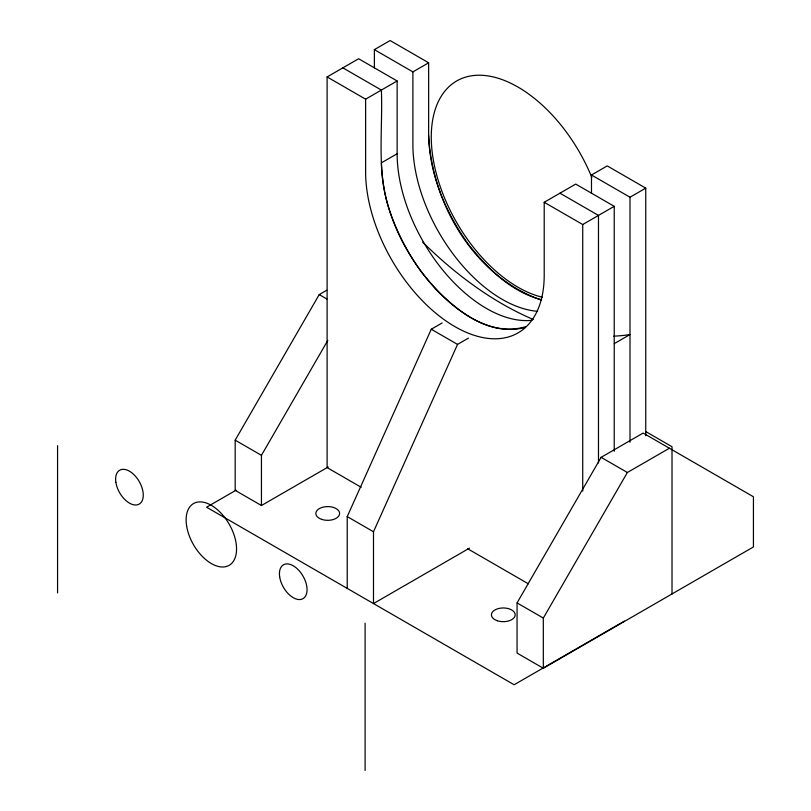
<?xml version="1.0" encoding="UTF-8"?>
<svg xmlns="http://www.w3.org/2000/svg" width="811" height="811" viewBox="0 0 811 811"><rect width="100%" height="100%" fill="white"/><g stroke="black" fill="none" stroke-linecap="round" stroke-linejoin="round"><path stroke-width="1.22" d="M347.23 588.401L347.23 516.597L431.27 329.236L442.137 322.96M469.427 548.175L373.496 603.566L373.496 531.763L457.536 344.401L468.403 338.126M328.202 466.974L261.446 505.517L235.18 490.351L235.18 440.16L319.22 294.596L326.762 290.247M261.446 505.517L261.446 455.326L327.796 340.407M517.063 602.908L601.103 457.343L643.123 433.074L753.429 496.768L753.429 546.949L543.319 668.254L517.063 653.088L517.063 602.908L543.319 618.073L543.319 668.254M543.319 618.073L627.369 472.499L669.389 448.24M361.189 487.279L327.107 467.602L327.107 76.944L358.624 58.747L397.137 80.978L397.137 153.766A126.283 72.909 60 0 0 442.238 269.404A126.283 72.909 60 0 0 531.986 320.304M374.378 67.84L374.378 49.643L390.132 40.55L428.644 62.782L428.644 135.569C432.03 204.23 474.536 276.652 541.322 300.08M327.107 76.944L365.619 99.175L397.137 80.978M374.378 49.643L412.89 71.885L428.644 62.782M397.137 153.766L381.373 162.859C382.488 210.88 405.338 256.681 437.798 291.311C459.999 313.695 491.669 336.2 524.829 327.522M365.619 99.175L365.619 171.962A126.283 72.909 60 0 0 454.91 326.62A126.283 72.909 60 0 0 544.211 275.071L544.211 202.284L575.719 184.087L614.231 206.329L614.231 451.342M591.483 193.19L591.483 174.994L607.236 165.89L645.749 188.132L645.749 435.679M544.211 202.284L582.724 224.515L614.231 206.329M591.483 174.994L629.995 197.225L645.749 188.132M236.082 490.179L206.592 507.21L514.133 684.758L624.44 621.074M614.231 343.651L629.995 334.558A335.744 193.849 60 0 1 613.714 336.139M525.477 326.782C483.883 338.653 445.634 302.29 421.801 272.506C406.798 251.826 395.069 228.915 387.648 204.433C376.963 167.238 382.914 128.148 381.373 90.082L342.86 67.84M541.312 299.644C511.224 291.96 487.928 268.796 469.082 245.216C445.999 213.313 429.566 175.369 428.644 135.569M559.965 193.19L598.477 215.422L598.477 462.969M645.749 431.564L672.015 446.729L672.015 593.956M431.27 329.236L457.536 344.401M319.22 294.596L326.884 299.016M601.103 457.343L627.369 472.499M467.694 548.773L528.397 583.829M235.18 440.16L261.446 455.326M347.23 516.597L373.496 531.763M629.995 197.225L629.995 442.248M582.724 224.515L582.724 491.071M412.89 71.885L412.89 144.662A126.283 72.909 60 0 0 537.612 311.323M365.102 623.223L365.102 770.45M57.571 445.665L57.571 592.892M542.356 297.242A122.573 70.77 60 0 1 437.261 177.102A122.573 70.77 60 0 1 479.281 75.23A122.573 70.77 60 0 1 591.797 177.386M533.263 319.463A335.744 193.849 60 0 1 422.683 242.154M279.673 576.915A19.545 11.283 60 0 0 302.29 599.015A19.545 11.283 60 0 0 297.759 569.261A19.545 11.283 60 0 0 279.673 576.915M115.872 482.342A19.545 11.283 60 0 0 138.499 504.452A19.545 11.283 60 0 0 133.967 474.688A19.545 11.283 60 0 0 115.872 482.342M186.581 525.66A35.654 20.589 60 0 0 227.85 565.977A35.654 20.589 60 0 0 219.588 511.69A35.654 20.589 60 0 0 186.581 525.66M321.795 519.405A11.881 6.863 0 0 0 339.616 513.464A11.881 6.863 0 0 0 321.795 507.514A11.881 6.863 0 0 0 321.795 519.405M497.356 620.76A11.881 6.863 0 0 0 515.178 614.819A11.881 6.863 0 0 0 497.356 608.879A11.881 6.863 0 0 0 497.356 620.76"/></g></svg>
